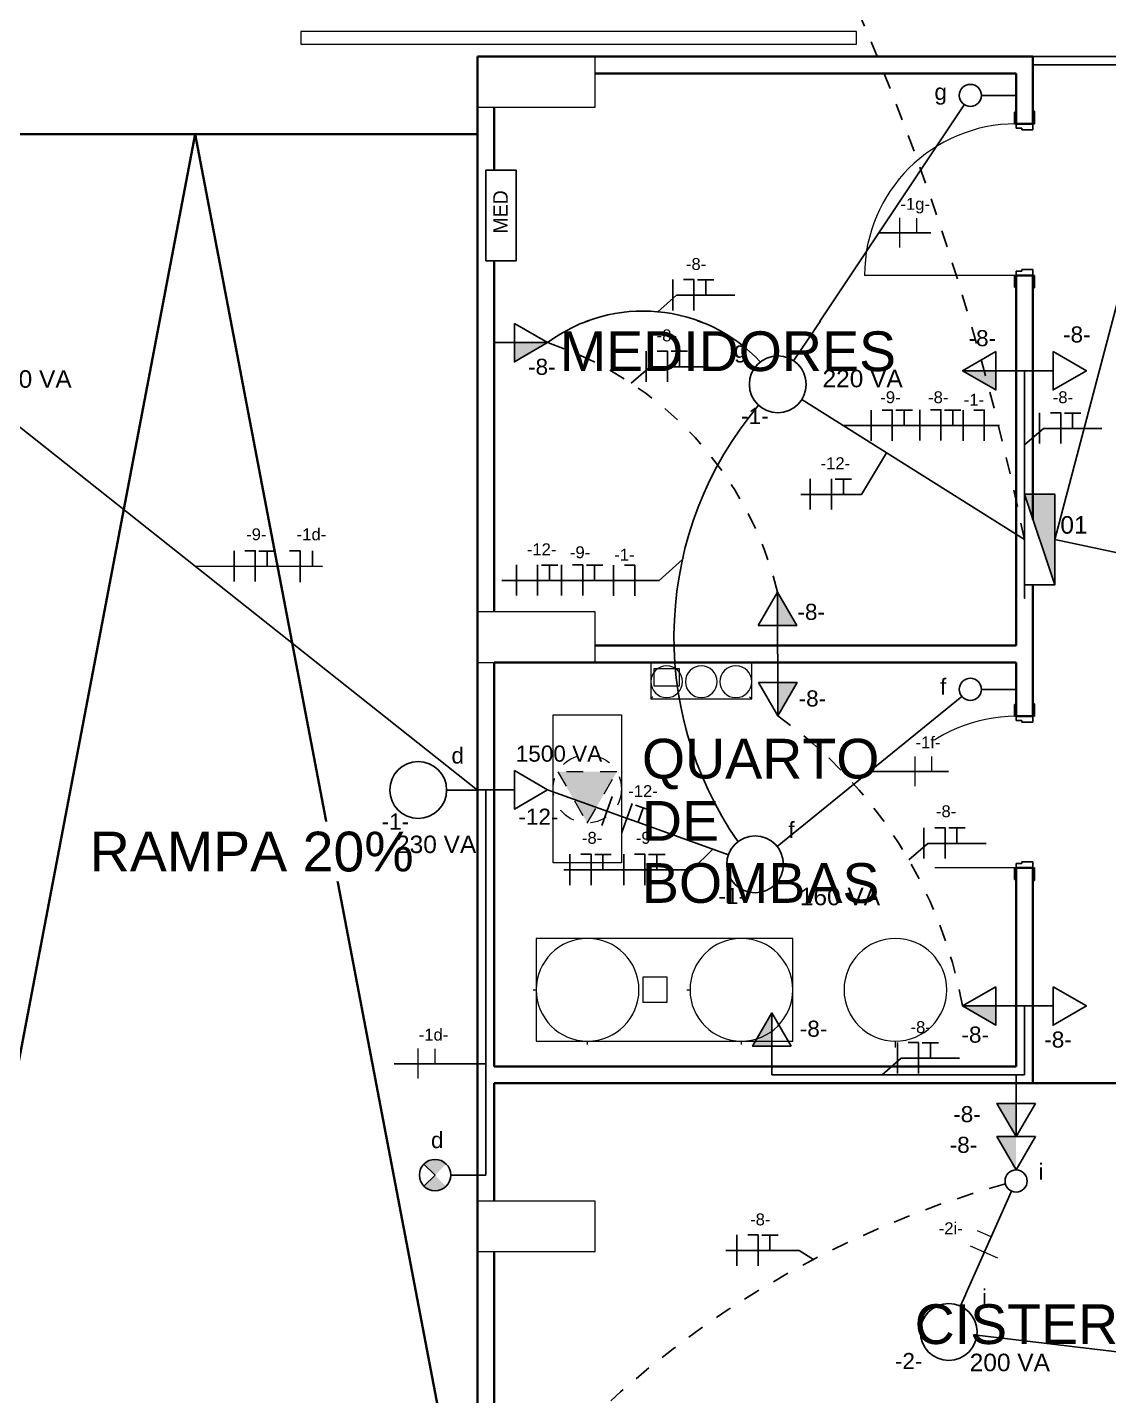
# Model space of a CAD drawing. Header units: metres. Extents: x -182 to 99, y 70 to 117.
# Drawn here: x -164.81 to -158.39, y 79.13 to 87.26 of the extents above; entities that cross this region are included whole.
import ezdxf

# ---------------------------------------------------------------- set-up
doc = ezdxf.new("R2010")
doc.units = ezdxf.units.M
doc.header["$LTSCALE"] = 0.01
doc.linetypes.add('ACAD_ISO02W100', pattern=[15, 12, -3])
doc.linetypes.add('Basculante', pattern=[0.003969, 0.002381, -0.001587])
for name, color, linetype, lineweight in [('A-ANNO-TEXT', 2, 'Continuous', 9), ('A-DETL-GENF', 3, 'Basculante', 9), ('A-DOOR', 1, 'Continuous', 9), ('A-DOOR-FRAM', 1, 'Continuous', 13), ('A-WALL', 2, 'Continuous', 9), ('M-EQPT', 6, 'Continuous', 9), ('S-COLS', 6, 'Continuous', 9)]:
    doc.layers.add(name, color=color, linetype=linetype, lineweight=lineweight)
for name, color, linetype in [('FIAÇÃO', 10, 'Continuous'), ('Iluminação', 7, 'Continuous'), ('LEGENDA', 7, 'Continuous'), ('TOMADA', 7, 'ACAD_ISO02W100')]:
    doc.layers.add(name, color=color, linetype=linetype)
doc.styles.add('Arial', font='arial.ttf', dxfattribs={"height": 0.29506})
doc.styles.add('Arial_3', font='arial.ttf', dxfattribs={"height": 0.236048})

# ---------------------------------------------------------------- blocks, each defined once
blk = doc.blocks.new('Puerta de 1 hoja - 90 x 210 cm-174974-Subsuelo')
at = {"layer": 'A-DOOR', "lineweight": 13}
blk.add_line((0.7169, -0.05), (0.7169, -0.95), dxfattribs=at)
blk.add_arc((0.7169, -0.05), 0.9, 180, 270, dxfattribs=at)
at = {"layer": 'A-DOOR-FRAM', "lineweight": 9}
for p, q in [((-0.2581, 0.06), (-0.2581, 0.05)), ((-0.1831, 0.06), (-0.2581, 0.06)), ((-0.2581, 0.06), (-0.2581, 0.06)), ((-0.2581, 0.05), (-0.1831, 0.05)), ((-0.2581, 0.05), (-0.2581, 0.05)), ((-0.1831, 0.05), (-0.1831, 0.06)), ((-0.1831, 0.06), (-0.1831, 0.06)), ((-0.1831, 0.05), (-0.1831, 0.05)), ((-0.1831, 0.05), (-0.1831, 0.05)), ((-0.1481, 0.05), (-0.1831, 0.05)), ((-0.1831, 0.05), (-0.1831, -0.05)), ((-0.1481, -0.015), (-0.1481, 0.05)), ((-0.1481, 0.05), (-0.1481, 0.05)), ((0.6819, 0.05), (0.6819, -0.015)), ((0.7169, 0.05), (0.6819, 0.05)), ((0.6819, 0.05), (0.6819, 0.05)), ((0.7169, 0.06), (0.7169, 0.06)), ((0.7169, 0.06), (0.7169, 0.05)), ((0.7169, 0.06), (0.7919, 0.06)), ((0.7919, 0.05), (0.7169, 0.05)), ((0.7169, 0.05), (0.7169, 0.05)), ((0.7169, -0.05), (0.7169, 0.05)), ((0.7169, 0.05), (0.7169, 0.05)), ((0.7919, 0.05), (0.7919, 0.06)), ((0.7919, 0.06), (0.7919, 0.06)), ((0.7919, 0.05), (0.7919, 0.05)), ((-0.2531, -0.05), (-0.2531, -0.05)), ((-0.2531, -0.05), (-0.1831, -0.05)), ((-0.2531, -0.05), (-0.2531, -0.06)), ((-0.1831, -0.06), (-0.2531, -0.06)), ((-0.2531, -0.06), (-0.2531, -0.06)), ((-0.1831, -0.06), (-0.1831, -0.05)), ((-0.1831, -0.05), (-0.1831, -0.05)), ((-0.1831, -0.05), (-0.1581, -0.05)), ((-0.1831, -0.05), (-0.1831, -0.05)), ((-0.1831, -0.06), (-0.1831, -0.06)), ((-0.1581, -0.015), (-0.1481, -0.015)), ((-0.1581, -0.05), (-0.1581, -0.015)), ((-0.1581, -0.015), (-0.1581, -0.015)), ((-0.1581, -0.05), (-0.1581, -0.05)), ((-0.1481, -0.015), (-0.1481, -0.015)), ((0.6819, -0.015), (0.6919, -0.015)), ((0.6819, -0.015), (0.6819, -0.015)), ((0.6919, -0.015), (0.6919, -0.05)), ((0.6919, -0.015), (0.6919, -0.015)), ((0.6919, -0.05), (0.7169, -0.05)), ((0.6919, -0.05), (0.6919, -0.05)), ((0.7169, -0.05), (0.7169, -0.06)), ((0.7869, -0.05), (0.7169, -0.05)), ((0.7169, -0.05), (0.7169, -0.05)), ((0.7169, -0.05), (0.7169, -0.05)), ((0.7169, -0.06), (0.7869, -0.06)), ((0.7169, -0.06), (0.7169, -0.06)), ((0.7869, -0.06), (0.7869, -0.05)), ((0.7869, -0.05), (0.7869, -0.05)), ((0.7869, -0.06), (0.7869, -0.06))]:
    blk.add_line(p, q, dxfattribs=at)
at = {"layer": 'A-DOOR-FRAM'}
for p, q in [((-0.2581, 0.06), (-0.1831, 0.06)), ((-0.2581, 0.05), (-0.2581, 0.06)), ((-0.1831, 0.05), (-0.2581, 0.05)), ((-0.1831, 0.06), (-0.1831, 0.05)), ((-0.1831, -0.05), (-0.1831, 0.05)), ((-0.1831, 0.05), (-0.1481, 0.05)), ((-0.1481, 0.05), (-0.1481, -0.015)), ((0.6819, -0.015), (0.6819, 0.05)), ((0.6819, 0.05), (0.7169, 0.05)), ((0.7169, 0.05), (0.7169, 0.06)), ((0.7169, 0.06), (0.7919, 0.06)), ((0.7919, 0.05), (0.7169, 0.05)), ((0.7169, 0.05), (0.7169, -0.05)), ((0.7919, 0.06), (0.7919, 0.05)), ((-0.2531, -0.06), (-0.2531, -0.05)), ((-0.2531, -0.05), (-0.1831, -0.05)), ((-0.1831, -0.06), (-0.2531, -0.06)), ((-0.1831, -0.05), (-0.1831, -0.06)), ((-0.1581, -0.05), (-0.1831, -0.05)), ((-0.1581, -0.015), (-0.1581, -0.05)), ((-0.1481, -0.015), (-0.1581, -0.015)), ((0.6919, -0.015), (0.6819, -0.015)), ((0.6919, -0.05), (0.6919, -0.015)), ((0.7169, -0.05), (0.6919, -0.05)), ((0.7169, -0.06), (0.7169, -0.05)), ((0.7169, -0.05), (0.7869, -0.05)), ((0.7869, -0.06), (0.7169, -0.06)), ((0.7869, -0.05), (0.7869, -0.06))]:
    blk.add_line(p, q, dxfattribs=at)
blk = doc.blocks.new('Pilar rectangular hormigón - 300 x 700 mm-553680-Subsuelo')
at = {"layer": 'S-COLS'}
for p, q in [((-0.15, 0.35), (-0.15, 0.35)), ((0.15, 0.35), (-0.15, 0.35)), ((-0.15, 0.35), (-0.15, -0.35)), ((0.15, 0.35), (0.15, 0.35)), ((0.15, -0.35), (0.15, 0.35)), ((-0.15, -0.35), (-0.15, -0.35)), ((-0.15, -0.35), (0.15, -0.35)), ((0.15, -0.35), (0.15, -0.35))]:
    blk.add_line(p, q, dxfattribs=at)
blk = doc.blocks.new('M_Bomba centrífuga - Horizontal - 5_4 LPS - 7_3 metros de carga-578006-Subsuelo')
at = {"layer": 'A-DETL-GENF'}
blk.add_hatch(color=256, dxfattribs=at).paths.add_polyline_path([(0.203, 0.236), (0.0272, 0.5405), (0.3788, 0.5405)], flags=0)
for p, q in [((0.3788, 0.5405), (0.0272, 0.5405)), ((0.0272, 0.5405), (0.203, 0.236)), ((0.203, 0.236), (0.3788, 0.5405))]:
    blk.add_line(p, q, dxfattribs=at)
blk.add_circle((0.203, 0.439), 0.203, dxfattribs=at)
at = {"layer": 'M-EQPT'}
for p, q in [((0, 0), (0, 0.878)), ((0, 0.878), (0.406, 0.878)), ((0.406, 0.878), (0.406, 0)), ((0.406, 0), (0, 0))]:
    blk.add_line(p, q, dxfattribs=at)
blk = doc.blocks.new('M_Filtro de agua - Montado en muro - Estándar-579153-Subsuelo')
at = {"layer": 'M-EQPT'}
for p, q in [((-3.896, -11.8937), (-3.896, -12.1101)), ((-3.896, -11.8937), (-3.896, -11.8937)), ((-3.896, -11.8937), (-3.8833, -11.8937)), ((-3.8833, -11.8937), (-3.3087, -11.8937)), ((-3.7246, -11.931), (-3.877, -11.931)), ((-3.877, -11.931), (-3.877, -12.0326)), ((-3.877, -11.931), (-3.877, -11.931)), ((-3.7246, -12.0326), (-3.7246, -11.931)), ((-3.7246, -11.931), (-3.7246, -11.931)), ((-3.3087, -11.8937), (-3.296, -11.8937)), ((-3.296, -12.1101), (-3.296, -11.8937)), ((-3.296, -11.8937), (-3.296, -11.8937)), ((-3.896, -12.1101), (-3.296, -12.1101)), ((-3.896, -12.1101), (-3.896, -12.1101)), ((-3.877, -12.0326), (-3.7246, -12.0326)), ((-3.877, -12.0326), (-3.877, -12.0326)), ((-3.7246, -12.0326), (-3.7246, -12.0326)), ((-3.296, -12.1101), (-3.296, -12.1101))]:
    blk.add_line(p, q, dxfattribs=at)
for centre, start, end in [((-3.8015, -12.008), 0, 180), ((-3.596, -12.008), 0, 180), ((-3.3905, -12.008), 360, 180), ((-3.8015, -12.008), 180, 360), ((-3.596, -12.008), 180, 360), ((-3.3905, -12.008), 180, 360)]:
    blk.add_arc(centre, 0.0945, start, end, dxfattribs=at)
for points in [[(-3.8833, -12.0974), (-3.8844, -12.0985), (-3.8861, -12.1001), (-3.8882, -12.1022), (-3.8894, -12.1035), (-3.8904, -12.1044), (-3.8913, -12.1053), (-3.8921, -12.1062), (-3.8929, -12.1069), (-3.8936, -12.1076), (-3.8943, -12.1084), (-3.8951, -12.1091), (-3.8958, -12.1098), (-3.896, -12.1101), (-3.896, -12.1101)], [(-3.3087, -12.0974), (-3.3076, -12.0985), (-3.3059, -12.1001), (-3.3038, -12.1022), (-3.3026, -12.1035), (-3.3016, -12.1044), (-3.3007, -12.1053), (-3.2999, -12.1062), (-3.2991, -12.1069), (-3.2984, -12.1076), (-3.2977, -12.1084), (-3.2969, -12.1091), (-3.2962, -12.1098), (-3.296, -12.1101), (-3.296, -12.1101)]]:
    blk.add_open_spline(points, degree=3, knots=[0, 0, 0, 0, 0.166667, 0.25, 0.333333, 0.375, 0.416667, 0.5, 0.541667, 0.583333, 0.666667, 0.75, 0.833333, 1, 1, 1, 1], dxfattribs=at)
blk = doc.blocks.new('M_Suavizador de agua - 4_8-19_0 LPS - 4_8 L_s-580515-Subsuelo')
at = {"layer": 'M-EQPT'}
for p, q in [((1.5232, 0.61), (0, 0.61)), ((0, 0.61), (0, 0)), ((0, 0.61), (0, 0.61)), ((1.5232, 0), (1.5232, 0.61)), ((1.5232, 0.61), (1.5232, 0.61)), ((0.6354, 0.3812), (0.6354, 0.3812)), ((0.6354, 0.3812), (0.7751, 0.3812)), ((0.6354, 0.2288), (0.6354, 0.3812)), ((0.7751, 0.3812), (0.7751, 0.3812)), ((0.7751, 0.3812), (0.7751, 0.2288)), ((-0.01905, 0.305), (0, 0.305)), ((0.89415, 0.305), (0.9132, 0.305)), ((0.7751, 0.2288), (0.6354, 0.2288)), ((0.6354, 0.2288), (0.6354, 0.2288)), ((0.7751, 0.2288), (0.7751, 0.2288)), ((0, 0), (1.5232, 0)), ((0, 0), (0, 0)), ((1.5232, 0), (1.5232, 0)), ((0.305, -0.01905), (0.305, 0)), ((1.2182, -0.01905), (1.2182, 0)), ((2.133, -0.0381), (2.133, 0))]:
    blk.add_line(p, q, dxfattribs=at)
for centre, start, end in [((0.305, 0.305), 360, 180), ((1.2182, 0.305), 360, 180), ((2.133, 0.305), 360, 180), ((0.305, 0.305), 180, 360), ((1.2182, 0.305), 180, 360), ((2.133, 0.305), 180, 360)]:
    blk.add_arc(centre, 0.305, start, end, dxfattribs=at)
blk = doc.blocks.new('RN')
at = {"layer": 'FIAÇÃO', "color": 18, "true_color": 0x000000}
blk.add_line((2653.24, 1365.51), (2653.24, 1375.92), dxfattribs=at)
at = {"layer": 'FIAÇÃO', "color": 5}
blk.add_lwpolyline([(2645.19, 1355.09), (2645.19, 1375.92), (2638.25, 1375.92)], dxfattribs=at)
blk = doc.blocks.new('F-N-T')
at = {"layer": 'FIAÇÃO', "color": 1}
blk.add_line((2561.97, 1284.08), (2561.97, 1304.9), dxfattribs=at)
at = {"layer": 'FIAÇÃO', "color": 3}
blk.add_line((2584.31, 1294.33), (2584.31, 1304.75), dxfattribs=at)
at = {"layer": 'FIAÇÃO', "color": 5}
blk.add_lwpolyline([(2576.26, 1284.08), (2576.26, 1304.9), (2569.32, 1304.9)], dxfattribs=at)
at = {"layer": 'FIAÇÃO', "color": 3}
blk.add_lwpolyline([(2578.75, 1304.75), (2584.31, 1304.75), (2589.86, 1304.75)], dxfattribs=at)
blk = doc.blocks.new('F-N')
at = {"layer": 'FIAÇÃO'}
blk.add_line((2561.97, 1254.62), (2561.97, 1275.44), dxfattribs=at)
at = {"layer": 'FIAÇÃO', "color": 5}
blk.add_lwpolyline([(2576.26, 1254.62), (2576.26, 1275.44), (2569.32, 1275.44)], dxfattribs=at)
blk = doc.blocks.new('fft')
at = {"layer": 'FIAÇÃO', "color": 1}
for p, q in [((-91.754, 84.7222), (-91.754, 84.9051)), ((-91.6285, 84.7222), (-91.6285, 84.9051))]:
    blk.add_line(p, q, dxfattribs=at)
at = {"layer": 'FIAÇÃO', "color": 3}
blk.add_line((-91.5578, 84.8123), (-91.5578, 84.9038), dxfattribs=at)
blk.add_lwpolyline([(-91.6066, 84.9038), (-91.5578, 84.9038), (-91.509, 84.9038)], dxfattribs=at)

msp = doc.modelspace()

# ---------------------------------------------------------------- hatches: boundary and pattern name
at = {"layer": 'Iluminação', "ltscale": 0.5, "true_color": 0xffffff}
for points in [[(-159.2591, 85.2186), (-159.0613, 85.2186), (-159.0613, 85.1044)], [(-160.3588, 83.9032), (-160.3588, 83.7055), (-160.2446, 83.7055)], [(-160.3566, 83.168), (-160.3566, 83.3657), (-160.2424, 83.3657)], [(-160.3919, 81.4032), (-160.3919, 81.2055), (-160.5061, 81.2055)], [(-159.2591, 81.445), (-159.0613, 81.445), (-159.0613, 81.3308)], [(-158.9412, 80.668), (-158.9412, 80.8657), (-159.0554, 80.8657)], [(-158.9412, 80.4702), (-158.9412, 80.668), (-159.0554, 80.668)]]:
    msp.add_hatch(color=7, dxfattribs=at).paths.add_polyline_path(points)
h = msp.add_hatch(color=7, dxfattribs=at)
edge = h.paths.add_edge_path()
edge.add_arc((-162.3925, 80.4398), 0.0929, 225.00019, 315)
edge.add_line((-162.3268, 80.3741), (-162.3925, 80.4398))
edge.add_line((-162.3925, 80.4398), (-162.4582, 80.3741))
edge = h.paths.add_edge_path()
edge.add_arc((-162.3925, 80.4398), 0.0929, 405.00019, 495)
edge.add_line((-162.4582, 80.5055), (-162.3925, 80.4398))
edge.add_line((-162.3925, 80.4398), (-162.3268, 80.5055))
at = {"layer": 'LEGENDA'}
msp.add_hatch(color=256, dxfattribs=at).paths.add_polyline_path([(-158.8915, 84.4859), (-158.7117, 83.9465), (-158.7117, 84.4859)])

# ---------------------------------------------------------------- linework, layer by layer
at = {"color": 252, "true_color": 0x848484}
for p, q in [((-158.8414, 87.0856), (-158.2414, 87.0856)), ((-158.8414, 87.0356), (-158.1914, 87.0356))]:
    msp.add_line(p, q, dxfattribs=at)
at = {"layer": 'A-WALL', "color": 7, "lineweight": 35}
for p, q in [((-158.8414, 87.0856), (-162.1414, 87.0856)), ((-162.1414, 87.0856), (-162.1414, 77.83)), ((-158.8414, 86.6856), (-158.8414, 87.0856)), ((-161.4414, 86.9856), (-158.9414, 86.9856)), ((-158.9414, 86.9856), (-158.9414, 86.6856)), ((-162.0414, 86.4103), (-162.0414, 86.7856)), ((-158.9414, 86.6856), (-158.8414, 86.6856)), ((-165.4914, 86.6242), (-162.1414, 86.6242)), ((-163.8164, 86.6242), (-165.4914, 77.83)), ((-162.1414, 77.83), (-163.8164, 86.6242)), ((-162.1414, 86.6242), (-162.1414, 77.8242)), ((-162.0414, 85.3856), (-162.0414, 85.8709)), ((-158.8414, 85.7856), (-158.9414, 85.7856)), ((-158.9414, 85.7856), (-158.9414, 85.4856)), ((-158.8414, 85.2669), (-158.8414, 85.7856)), ((-158.9414, 85.4856), (-158.9414, 83.5856)), ((-162.0414, 83.7856), (-162.0414, 85.3856)), ((-158.8414, 84.3357), (-158.8414, 85.2669)), ((-158.8414, 83.1656), (-158.8414, 83.9465)), ((-158.9414, 83.5856), (-161.4414, 83.5856)), ((-162.0414, 81.0856), (-162.0414, 83.4856)), ((-162.0414, 83.4856), (-158.9414, 83.4856)), ((-158.9414, 83.4856), (-158.9414, 83.1656)), ((-158.9414, 83.1656), (-158.8414, 83.1656)), ((-158.8414, 82.2656), (-158.9414, 82.2656)), ((-158.9414, 82.2656), (-158.9414, 81.0856)), ((-158.8414, 80.9856), (-158.8414, 82.2656)), ((-158.9414, 81.0856), (-162.0414, 81.0856)), ((-162.0414, 80.9856), (-158.8414, 80.9856)), ((-162.0414, 80.9856), (-162.0414, 80.2855)), ((-158.8414, 80.9856), (-156.6414, 80.9856)), ((-162.0414, 79.9855), (-162.0414, 78.03))]:
    msp.add_line(p, q, dxfattribs=at)
at = {"layer": 'FIAÇÃO', "lineweight": 20}
for p, q in [((-159.6312, 85.9506), (-159.6312, 86.1274)), ((-162.4921, 81.0142), (-162.4921, 81.1911)), ((-159.0507, 79.9451), (-159.2122, 80.0172))]:
    msp.add_line(p, q, dxfattribs=at)
at = {"layer": 'FIAÇÃO', "color": 18, "lineweight": 20, "true_color": 0x000000}
for p, q in [((-159.5312, 86.0378), (-159.5312, 86.1262)), ((-162.3921, 81.1015), (-162.3921, 81.1899)), ((-159.0896, 80.072), (-159.1703, 80.108))]:
    msp.add_line(p, q, dxfattribs=at)
at = {"layer": 'Iluminação', "color": 0, "ltscale": 0.5}
for p, q in [((-158.7117, 84.2162), (-157.4594, 88.971)), ((-159.7563, 86.039), (-159.4478, 86.039)), ((-162.1414, 82.7277), (-165.4914, 85.386)), ((-158.8914, 84.216), (-160.214, 85.0481)), ((-158.7117, 84.2162), (-157.9065, 84.0456)), ((-163.8164, 84.0568), (-163.0613, 84.0555)), ((-162.0414, 82.7289), (-162.1414, 82.7289)), ((-162.0914, 80.4398), (-162.0914, 82.7289)), ((-162.0914, 81.1015), (-162.6353, 81.1015)), ((-162.1414, 80.4398), (-162.0914, 80.4398))]:
    msp.add_line(p, q, dxfattribs=at)
at = {"layer": 'Iluminação', "color": 7, "ltscale": 0.5, "true_color": 0xffffff}
for p, q in [((-159.1471, 86.8544), (-158.9414, 86.8544)), ((-159.1471, 83.3256), (-158.9414, 83.3256)), ((-162.3238, 82.7277), (-162.1414, 82.7277)), ((-162.0414, 82.7289), (-161.9216, 82.7289)), ((-158.8414, 81.445), (-158.7216, 81.4444)), ((-162.3925, 80.4398), (-162.4582, 80.5055)), ((-162.3925, 80.4398), (-162.4582, 80.3741)), ((-162.2996, 80.4398), (-162.1414, 80.4398))]:
    msp.add_line(p, q, dxfattribs=at)
for points in [[(-159.0613, 85.3328), (-159.2591, 85.2186), (-159.0613, 85.1044)], [(-158.7216, 85.3328), (-158.5238, 85.2186), (-158.7216, 85.1044)], [(-160.473, 83.7055), (-160.3588, 83.9032), (-160.2446, 83.7055)], [(-160.4708, 83.3657), (-160.3566, 83.168), (-160.2424, 83.3657)], [(-161.9216, 82.8431), (-161.7238, 82.7289), (-161.9216, 82.6147)], [(-159.0613, 81.5592), (-159.2591, 81.445), (-159.0613, 81.3308)], [(-158.7216, 81.5585), (-158.5238, 81.4444), (-158.7216, 81.3302)], [(-160.2777, 81.2055), (-160.3919, 81.4032), (-160.5061, 81.2055)], [(-158.827, 80.8657), (-158.9412, 80.668), (-159.0554, 80.8657)], [(-158.827, 80.668), (-158.9412, 80.4702), (-159.0554, 80.668)]]:
    msp.add_lwpolyline(points, close=True, dxfattribs=at)
for points in [[(-158.9414, 85.2186), (-159.2591, 85.2186)], [(-158.8414, 85.2186), (-158.7216, 85.2186)], [(-160.3588, 83.5856), (-160.3588, 83.9032)], [(-160.3566, 83.4856), (-160.3566, 83.168)], [(-160.3919, 81.0856), (-160.3919, 81.4032)], [(-158.9414, 81.445), (-159.2591, 81.445)], [(-158.9412, 80.9856), (-158.9412, 80.668)]]:
    msp.add_lwpolyline(points, dxfattribs=at)
at = {"layer": 'Iluminação', "color": 0, "ltscale": 0.5}
msp.add_lwpolyline([(-159.7113, 84.7318), (-159.8598, 84.484), (-160.2193, 84.484)], dxfattribs=at)
at = {"layer": 'Iluminação', "color": 7, "ltscale": 0.5, "true_color": 0xffffff}
for centre, radius in [((-159.2129, 86.8544), 0.0658), ((-159.2129, 83.3256), 0.0658), ((-162.3925, 80.4398), 0.0929), ((-158.9412, 80.4044), 0.0658)]:
    msp.add_circle(centre, radius, dxfattribs=at)
at = {"layer": 'LEGENDA'}
msp.add_line((-158.8915, 84.4859), (-158.7117, 83.9465), dxfattribs=at)
for points in [[(-162.0914, 85.8709), (-162.0914, 86.4103), (-161.9116, 86.4103), (-161.9116, 85.8709), (-162.0914, 85.8709)], [(-158.8915, 84.5647), (-158.8914, 83.8673), (-158.8915, 83.9465), (-158.8915, 84.4859), (-158.7117, 84.4859), (-158.7117, 83.9465), (-158.8915, 83.9465)]]:
    msp.add_lwpolyline(points, dxfattribs=at)
at = {"layer": 'M-EQPT', "color": 1, "ltscale": 0.5}
msp.add_lwpolyline([(-159.8903, 87.2337), (-163.1903, 87.2337), (-163.1903, 87.1587), (-159.8903, 87.1587)], close=True, dxfattribs=at)
at = {"layer": 'TOMADA', "color": 0, "linetype": 'ByBlock', "ltscale": 0.5}
for p, q in [((-161.0703, 85.5696), (-160.9576, 85.6677)), ((-160.9576, 85.6677), (-160.612, 85.6677)), ((-158.9414, 85.2186), (-158.8414, 85.2186)), ((-158.8915, 84.4859), (-158.8915, 85.2186)), ((-159.0399, 84.8938), (-159.9688, 84.8938)), ((-158.8915, 84.7781), (-158.7788, 84.8761)), ((-158.7788, 84.8761), (-158.4332, 84.8761)), ((-160.3566, 83.4856), (-160.3588, 83.5856)), ((-158.9414, 81.445), (-158.8414, 81.445)), ((-158.8914, 81.445), (-158.8914, 81.0356)), ((-160.3919, 81.0856), (-160.3919, 81.0356)), ((-159.7361, 81.0356), (-159.6234, 81.1337)), ((-159.6234, 81.1337), (-159.2778, 81.1337)), ((-160.3919, 81.0356), (-158.8914, 81.0356))]:
    msp.add_line(p, q, dxfattribs=at)
at = {"layer": 'TOMADA', "color": 0, "ltscale": 0.5}
msp.add_line((-158.9412, 80.9856), (-158.9412, 81.0356), dxfattribs=at)
at = {"layer": 'TOMADA', "color": 0, "linetype": 'ByBlock', "ltscale": 0.5}
for points in [[(-161.9966, 83.9726), (-161.0618, 83.9726), (-160.9232, 84.0979)], [(-160.1456, 79.9387), (-160.2308, 79.991), (-160.6648, 79.991)]]:
    msp.add_lwpolyline(points, dxfattribs=at)

# ---------------------------------------------------------------- block references
at = {"layer": 'A-DOOR', "rotation": 269.9999999999999}
for p in [(-158.8914, 86.5025), (-158.8914, 82.9825)]:
    msp.add_blockref('Puerta de 1 hoja - 90 x 210 cm-174974-Subsuelo', p, dxfattribs=at)
at = {"layer": 'FIAÇÃO', "lineweight": 20, "xscale": 0.008784106945095342, "yscale": 0.008784106945095342, "zscale": 0.008784106945095342}
for name, p in [('F-N-T', (-183.4856, 74.2981)), ('F-N-T', (-182.307, 73.5229)), ('F-N-T', (-182.0185, 73.5242)), ('F-N', (-181.7608, 73.7816)), ('F-N-T', (-181.3068, 73.5065)), ('F-N-T', (-186.0906, 72.6865)), ('F-N-T', (-184.1457, 72.6031)), ('F-N', (-183.8365, 72.8605)), ('F-N-T', (-184.0963, 70.8831)), ('F-N-T', (-182.1514, 69.7641)), ('F-N-T', (-183.1044, 68.6215))]:
    msp.add_blockref(name, p, dxfattribs=at)
at = {"layer": 'FIAÇÃO', "xscale": 0.009000000000000001, "yscale": 0.009000000000000001, "zscale": 0.009000000000000001}
msp.add_blockref('RN', (-187.0004, 71.766), dxfattribs=at)
at = {"layer": 'M-EQPT'}
for name, p in [('M_Filtro de agua - Montado en muro - Estándar-579153-Subsuelo', (-157.2154, 95.3793)), ('M_Bomba centrífuga - Horizontal - 5_4 LPS - 7_3 metros de carga-578006-Subsuelo', (-161.6914, 82.2956))]:
    msp.add_blockref(name, p, dxfattribs=at)
at = {"layer": 'M-EQPT', "color": 6}
msp.add_blockref('M_Suavizador de agua - 4_8-19_0 LPS - 4_8 L_s-580515-Subsuelo', (-161.7914, 81.2356), dxfattribs=at)
at = {"layer": 'S-COLS'}
for p, rotation in [((-161.7914, 86.9356), 269.9999999999996), ((-161.7914, 83.6356), 269.9999999999996), ((-161.7914, 80.1355), 89.99999999999955)]:
    msp.add_blockref('Pilar rectangular hormigón - 300 x 700 mm-553680-Subsuelo', p, dxfattribs=dict(at, rotation=rotation))
at = {"layer": 'TOMADA', "color": 0}
for p in [(-68.4097, -0.3283), (-70.1546, -0.8397)]:
    msp.add_blockref('fft', p, dxfattribs=at)

# ---------------------------------------------------------------- texts
at = {"layer": 'A-ANNO-TEXT', "color": 7, "attachment_point": 1, "line_spacing_factor": 0.938532, "style": 'Arial_3', "bg_fill": 3, "box_fill_scale": 1.25, "bg_fill_color": 7, "bg_fill_transparency": 0}
for s, insert, char_height, width in [('\\pxqc;MEDIDORES', (-161.7128, 85.4527), 0.236048, 2.119856), ('CISTERNA', (-159.5442, 79.6719), 0.23605, 1.98144)]:
    msp.add_mtext(s, dxfattribs=dict(at, insert=insert, char_height=char_height, width=width))
at = {"layer": 'FIAÇÃO', "lineweight": 20, "style": 'Arial'}
for s, p in [('-1g-', (-159.6287, 86.175)), ('-8-', (-160.9025, 85.8175)), ('-9-', (-159.748, 85.026)), ('-8-', (-159.4643, 85.026)), ('-1-', (-159.2523, 85.0112)), ('-8-', (-158.7237, 85.026)), ('-12-', (-160.1026, 84.6339)), ('-9-', (-163.5145, 84.2115)), ('-1d-', (-163.2144, 84.2112)), ('-12-', (-161.8474, 84.1225)), ('-9-', (-161.5915, 84.1048)), ('-1-', (-161.328, 84.09)), ('-8-', (-161.5202, 82.4081)), ('-1d-', (-162.4896, 81.2386)), ('-8-', (-159.5683, 81.2835)), ('-8-', (-160.5213, 80.1409)), ('-2i-', (-159.4008, 80.0885))]:
    msp.add_text(s, height=0.07075, dxfattribs=at).set_placement(p)
at = {"layer": 'Iluminação', "color": 7, "ltscale": 0.5, "true_color": 0xffffff, "style": 'Arial'}
for s, height, p in [('g', 0.0959, (-159.4264, 86.8278)), ('-8-', 0.09589, (-159.2238, 85.3644)), ('-8-', 0.09589, (-158.6627, 85.3865)), ('-1-', 0.09589, (-160.5745, 84.9025)), ('-8-', 0.09589, (-160.2403, 83.7382)), ('f', 0.0959, (-159.3926, 83.2943)), ('-8-', 0.09589, (-160.2333, 83.2238)), ('d', 0.0959, (-162.2952, 82.8851)), ('-12-', 0.09589, (-161.8979, 82.5209)), ('-8-', 0.09589, (-160.2262, 81.2614)), ('-8-', 0.09589, (-159.2659, 81.2264)), ('-8-', 0.09589, (-158.7743, 81.197)), ('-8-', 0.09589, (-159.315, 80.7538)), ('d', 0.0959, (-162.4167, 80.5998)), ('-8-', 0.09589, (-159.336, 80.5716)), ('i', 0.0959, (-158.8082, 80.4126))]:
    msp.add_text(s, height=height, dxfattribs=at).set_placement(p)
at = {"layer": 'Iluminação', "color": 7, "ltscale": 0.5, "true_color": 0xffffff, "width": 0.595396, "attachment_point": 8, "style": 'Arial'}
for s, insert, char_height in [('{\\H0.0275x;\\P\\P}230 VA', (-164.7891, 85.1161), 0.104025), ('{\\H0.0275x;\\P\\P}01', (-158.5977, 84.2493), 0.104025), ('{\\H0.0275x;\\P\\P}1500 VA', (-161.6564, 82.8946), 0.095887)]:
    msp.add_mtext(s, dxfattribs=dict(at, insert=insert, char_height=char_height))
at = {"layer": 'LEGENDA', "insert": (-162.047, 86.0344), "char_height": 0.0863, "attachment_point": 1, "rotation": 90}
msp.add_mtext_dynamic_manual_height_columns('MED', width=0.049817, gutter_width=0.0625, heights=[0], dxfattribs=at)

# ---------------------------------------------------------------- next in the draw order: hatches: boundary and pattern name
at = {"layer": 'Iluminação', "ltscale": 0.5, "true_color": 0xffffff}
msp.add_hatch(color=7, dxfattribs=at).paths.add_polyline_path([(-161.7238, 85.3856), (-161.9216, 85.3856), (-161.9216, 85.2714)])

# ---------------------------------------------------------------- next in the draw order: linework, layer by layer
at = {"layer": 'Iluminação', "color": 0, "ltscale": 0.5}
for p, q in [((-160.2632, 85.2784), (-159.2494, 86.7996)), ((-159.2726, 79.6619), (-158.968, 80.3443)), ((-155.3177, 79.0277), (-159.1739, 79.4878))]:
    msp.add_line(p, q, dxfattribs=at)
at = {"layer": 'Iluminação', "color": 7, "ltscale": 0.5, "true_color": 0xffffff}
msp.add_lwpolyline([(-161.9216, 85.4998), (-161.7238, 85.3856), (-161.9216, 85.2714)], close=True, dxfattribs=at)
msp.add_lwpolyline([(-162.0414, 85.3856), (-161.7238, 85.3856)], dxfattribs=at)
for centre in [(-160.3568, 85.138), (-159.3414, 79.5078)]:
    msp.add_circle(centre, 0.1688, dxfattribs=at)
at = {"layer": 'TOMADA', "color": 0, "linetype": 'ByBlock', "ltscale": 0.5}
for p, q in [((-161.227, 85.1448), (-161.1143, 85.2428)), ((-161.1143, 85.2428), (-160.7687, 85.2428))]:
    msp.add_line(p, q, dxfattribs=at)
at = {"layer": 'TOMADA', "color": 0, "ltscale": 0.5}
for centre, radius, start, end in [((-174.5262, 81.0222), 15.9576, 11.54537, 34.36885), ((-162.3689, 83.4219), 2.0669, 13.46552, 71.8141), ((-157.48, 74.8353), 5.7576, 105.35666, 137.48355)]:
    msp.add_arc(centre, radius, start, end, dxfattribs=at)
at = {"layer": 'TOMADA', "color": 0, "linetype": 'ByBlock', "ltscale": 0.5}
msp.add_arc((-161.1562, 84.6223), 0.9513, 43.00675, 126.63556, dxfattribs=at)

# ---------------------------------------------------------------- next in the draw order: block references
at = {"layer": 'FIAÇÃO', "lineweight": 20, "xscale": 0.008784106945095342, "yscale": 0.008784106945095342, "zscale": 0.008784106945095342}
msp.add_blockref('F-N-T', (-183.6423, 73.8733), dxfattribs=at)

# ---------------------------------------------------------------- next in the draw order: texts
at = {"layer": 'A-ANNO-TEXT', "color": 7, "char_height": 0.23605, "attachment_point": 1, "line_spacing_factor": 0.938532, "style": 'Arial_3', "bg_fill": 3, "box_fill_scale": 1.25, "bg_fill_color": 7, "bg_fill_transparency": 0}
for s, insert, width in [('QUARTO\\PDE\\PBOMBAS', (-161.1639, 83.0318), 1.67904), ('RAMPA 20%', (-164.4434, 82.48), 1.98144)]:
    msp.add_mtext(s, dxfattribs=dict(at, insert=insert, width=width))
at = {"layer": 'FIAÇÃO', "lineweight": 20, "style": 'Arial'}
msp.add_text('-8-', height=0.07075, dxfattribs=at).set_placement((-161.0764, 85.3933))
at = {"layer": 'Iluminação', "color": 7, "ltscale": 0.5, "true_color": 0xffffff, "style": 'Arial'}
for s, height, p in [('g', 0.0959, (-160.6166, 85.2954)), ('-8-', 0.09589, (-161.8403, 85.1941)), ('i', 0.0959, (-159.144, 79.6652)), ('-2-', 0.09589, (-159.6614, 79.2869))]:
    msp.add_text(s, height=height, dxfattribs=at).set_placement(p)
at = {"layer": 'Iluminação', "color": 7, "ltscale": 0.5, "true_color": 0xffffff, "char_height": 0.104025, "width": 0.595396, "attachment_point": 8, "style": 'Arial'}
for s, insert in [('{\\H0.0275x;\\P\\P}220 VA', (-159.853, 85.1189)), ('{\\H0.0275x;\\P\\P}200 VA', (-158.9786, 79.273))]:
    msp.add_mtext(s, dxfattribs=dict(at, insert=insert))

# ---------------------------------------------------------------- next in the draw order: linework, layer by layer
at = {"layer": 'FIAÇÃO', "lineweight": 20}
msp.add_line((-159.5414, 82.7508), (-159.5414, 82.9277), dxfattribs=at)
at = {"layer": 'FIAÇÃO', "color": 18, "lineweight": 20, "true_color": 0x000000}
msp.add_line((-159.4415, 82.8381), (-159.4415, 82.9265), dxfattribs=at)
at = {"layer": 'Iluminação', "color": 0, "ltscale": 0.5}
for p, q in [((-160.3605, 82.3921), (-159.264, 83.2841)), ((-159.8122, 82.8381), (-159.3431, 82.8381)), ((-160.6502, 82.3427), (-161.7238, 82.7289))]:
    msp.add_line(p, q, dxfattribs=at)
at = {"layer": 'Iluminação', "color": 7, "ltscale": 0.5, "true_color": 0xffffff}
for centre in [(-162.4926, 82.7277), (-160.4914, 82.2856)]:
    msp.add_circle(centre, 0.1688, dxfattribs=at)
at = {"layer": 'Iluminação', "color": 0, "ltscale": 0.5}
msp.add_arc((-158.8385, 83.637), 2.135, 139.85787, 214.7385, dxfattribs=at)
at = {"layer": 'TOMADA', "color": 0, "linetype": 'ByBlock', "ltscale": 0.5}
for p, q in [((-159.5785, 82.3126), (-159.4657, 82.4107)), ((-159.4657, 82.4107), (-159.1202, 82.4107))]:
    msp.add_line(p, q, dxfattribs=at)
msp.add_lwpolyline([(-161.6286, 82.2526), (-160.8678, 82.2526), (-160.7422, 82.3758)], dxfattribs=at)
at = {"layer": 'TOMADA', "color": 0, "ltscale": 0.5}
msp.add_arc((-161.9312, 80.9539), 2.7168, 10.41381, 54.58173, dxfattribs=at)

# ---------------------------------------------------------------- next in the draw order: block references
at = {"layer": 'FIAÇÃO', "lineweight": 20, "xscale": 0.008784106945095342, "yscale": 0.008784106945095342, "zscale": 0.008784106945095342}
for p in [(-181.9938, 71.0411), (-183.7762, 70.8831)]:
    msp.add_blockref('F-N-T', p, dxfattribs=at)
at = {"layer": 'TOMADA', "color": 0, "rotation": 340.2162674277046}
msp.add_blockref('fft', (-103.7397, -28.2603), dxfattribs=at)

# ---------------------------------------------------------------- next in the draw order: texts
at = {"layer": 'FIAÇÃO', "lineweight": 20, "style": 'Arial'}
for s, p in [('-1f-', (-159.5389, 82.9752)), ('-12-', (-161.2452, 82.6856)), ('-8-', (-159.4177, 82.5661)), ('-9-', (-161.2001, 82.4081))]:
    msp.add_text(s, height=0.07075, dxfattribs=at).set_placement(p)
at = {"layer": 'Iluminação', "color": 7, "ltscale": 0.5, "true_color": 0xffffff, "style": 'Arial'}
for s, height, p in [('-1-', 0.09589, (-162.7103, 82.4922)), ('f', 0.0959, (-160.294, 82.443)), ('-1-', 0.09589, (-160.7091, 82.0502))]:
    msp.add_text(s, height=height, dxfattribs=at).set_placement(p)
at = {"layer": 'Iluminação', "color": 7, "ltscale": 0.5, "true_color": 0xffffff, "char_height": 0.104025, "width": 0.595396, "attachment_point": 8, "style": 'Arial'}
for s, insert in [('{\\H0.0275x;\\P\\P}230 VA', (-162.386, 82.3513)), ('{\\H0.0275x;\\P\\P}160 VA', (-159.9876, 82.0414))]:
    msp.add_mtext(s, dxfattribs=dict(at, insert=insert))

doc.saveas('drawing.dxf')
